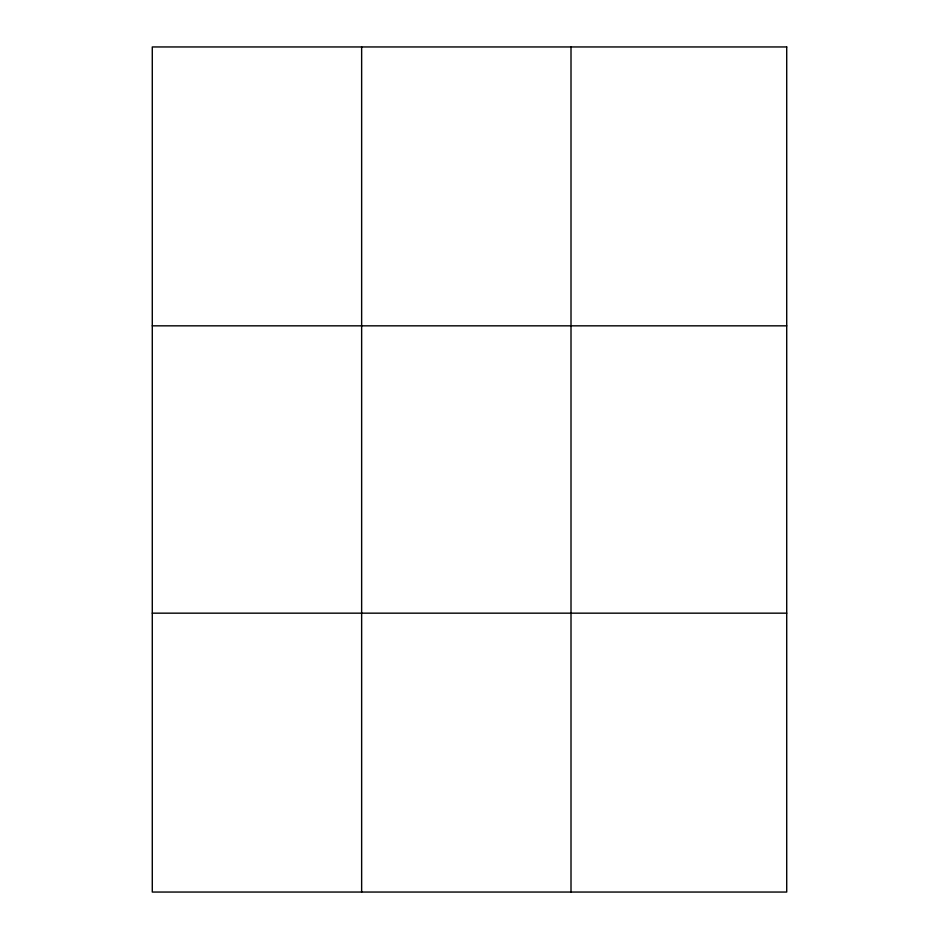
<?xml version="1.0" encoding="UTF-8"?>
<svg xmlns="http://www.w3.org/2000/svg" width="939" height="939" viewBox="0 0 939 939"><rect width="100%" height="100%" fill="white"/><g stroke="black" fill="none" stroke-linecap="round" stroke-linejoin="round"><path stroke-width="1.41" d="M361.644 46.95L361.644 892.05M571.006 46.95L571.006 892.05M152.282 325.833L786.718 325.833M152.282 613.167L786.718 613.167M786.718 46.95L786.718 892.05L152.282 892.05L152.282 46.95L786.718 46.95"/></g></svg>
